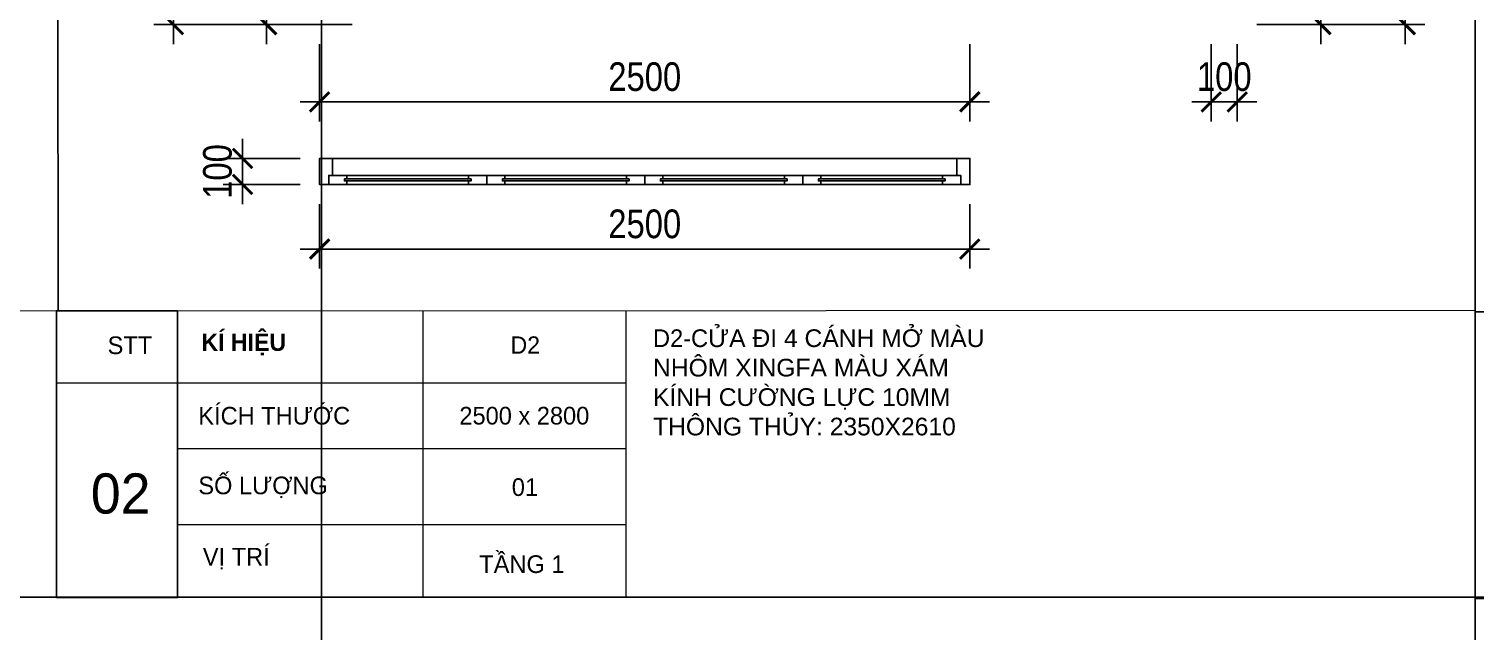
# Model space of a CAD drawing. Header units: inches. Extents: x 236662 to 497023, y -248575 to 81795.
# Drawn here: x 287403 to 292964, y -243015 to -240701 of the extents above; entities that cross this region are included whole.
import ezdxf

# ---------------------------------------------------------------- set-up
doc = ezdxf.new("R2010")
doc.units = ezdxf.units.IN
doc.header["$LTSCALE"] = 10
doc.header["$MEASUREMENT"] = 0
for name, color, linetype in [('04. HP_CUA', 153, 'Continuous'), ('07. HP_KY HIEU', 43, 'Continuous'), ('08. HP_DIM', 118, 'Continuous')]:
    doc.layers.add(name, color=color, linetype=linetype)
doc.layers.add('GHICHU', color=7, linetype='Continuous', lineweight=9)
doc.styles.add('AVO', font='VNI-Avo-Bold.TTF')
doc.styles.add('text2', font='VHELVCN.TTF')
doc.styles.add('VNI-SMISS', font='VSWISC.TTF')
doc.dimstyles.new('AL-100 (1-50)', dxfattribs={"dimscale": 0.5, "dimtxt": 220, "dimasz": 150, "dimexe": 150, "dimexo": 150, "dimgap": 80, "dimtad": 1, "dimdec": 0, "dimzin": 9, "dimtxsty": 'text2', "dimblk": 'ARCHTICK', "dimcen": 1, "dimdle": 150, "dimclrd": 256, "dimclre": 256, "dimclrt": 7, "dimadec": 0, "dimazin": 0, "dimtfac": 1, "dimtdec": 0, "dimtix": 1, "dimtmove": 2, "dimatfit": 3, "dimldrblk": 'ARCHTICK', "dimfxl": 1, "dimtolj": 1, "dimtzin": 0, "dimlwd": -1, "dimlwe": -1, "dimarcsym": 0})

# ---------------------------------------------------------------- blocks, each defined once
blk = doc.blocks.new('*U284')
for p, q in [((105, 100), (572.5, 100)), ((105, 65), (572.5, 65)), ((712.5, 100), (1180, 100)), ((712.5, 65), (1180, 65)), ((1787.5, 100), (1320, 100)), ((1787.5, 65), (1320, 65)), ((2395, 100), (1927.5, 100)), ((2395, 65), (1927.5, 65)), ((50, 0), (2450, 0))]:
    blk.add_line(p, q)
for points in [[(50, 65), (50, 0), (0, 0), (0, 100), (35, 100), (35, 65)], [(95, 78.5), (105, 78.5), (105, 65), (35, 65), (35, 100), (105, 100), (105, 86.5), (95, 86.5)], [(642.5, 65), (572.5, 65), (572.5, 78.5), (582.5, 78.5), (582.5, 86.5), (572.5, 86.5), (572.5, 100), (642.5, 100)], [(702.5, 78.5), (712.5, 78.5), (712.5, 65), (642.5, 65), (642.5, 100), (712.5, 100), (712.5, 86.5), (702.5, 86.5)], [(1250, 65), (1180, 65), (1180, 78.5), (1190, 78.5), (1190, 86.5), (1180, 86.5), (1180, 100), (1250, 100)], [(1250, 65), (1320, 65), (1320, 78.5), (1310, 78.5), (1310, 86.5), (1320, 86.5), (1320, 100), (1250, 100)], [(1797.5, 78.5), (1787.5, 78.5), (1787.5, 65), (1857.5, 65), (1857.5, 100), (1787.5, 100), (1787.5, 86.5), (1797.5, 86.5)], [(1857.5, 65), (1927.5, 65), (1927.5, 78.5), (1917.5, 78.5), (1917.5, 86.5), (1927.5, 86.5), (1927.5, 100), (1857.5, 100)], [(2405, 78.5), (2395, 78.5), (2395, 65), (2465, 65), (2465, 100), (2395, 100), (2395, 86.5), (2405, 86.5)], [(2450, 65), (2450, 0), (2500, 0), (2500, 100), (2465, 100), (2465, 65)]]:
    blk.add_lwpolyline(points, close=True)
at = {"color": 8}
for points in [[(95, 86.5), (95, 78.5), (582.5, 78.5), (582.5, 86.5)], [(702.5, 86.5), (702.5, 78.5), (1190, 78.5), (1190, 86.5)], [(1797.5, 86.5), (1797.5, 78.5), (1310, 78.5), (1310, 86.5)], [(2405, 86.5), (2405, 78.5), (1917.5, 78.5), (1917.5, 86.5)]]:
    blk.add_lwpolyline(points, close=True, dxfattribs=at)
blk = doc.blocks.new('_ArchTick')
at = {"color": 0, "linetype": 'ByBlock', "const_width": 0.15}
blk.add_lwpolyline([(-0.5, -0.5), (0.5, 0.5)], dxfattribs=at)
blk = doc.blocks.new('*D1277')
at = {"layer": '08. HP_DIM', "transparency": 16777216}
for p, q in [((288521.1, -241373.9), (288521.1, -241622)), ((291021.1, -241373.9), (291021.1, -241622)), ((288446.1, -241547), (291096.1, -241547))]:
    blk.add_line(p, q, dxfattribs=at)
at = {"layer": 'Defpoints', "color": 0, "transparency": 16777216}
for p in [(288521.1, -241298.9), (291021.1, -241298.9), (291021.1, -241547)]:
    blk.add_point(p, dxfattribs=at)
at = {"layer": '08. HP_DIM', "transparency": 16777216, "xscale": 75, "yscale": 75, "zscale": 75, "rotation": 180}
blk.add_blockref('_ArchTick', (288521.1, -241547), dxfattribs=at)
at = {"layer": '08. HP_DIM', "transparency": 16777216, "xscale": 75, "yscale": 75, "zscale": 75}
blk.add_blockref('_ArchTick', (291021.1, -241547), dxfattribs=at)
at = {"layer": '08. HP_DIM', "color": 7, "transparency": 16777216, "insert": (289771.1, -241450.8), "char_height": 110, "attachment_point": 5, "style": 'text2'}
blk.add_mtext('\\A1;2500', dxfattribs=at)
blk = doc.blocks.new('*D1278')
at = {"layer": '08. HP_DIM', "transparency": 16777216}
for p, q in [((288225, -241198.9), (288225, -241123.9)), ((288446.1, -241198.9), (288150, -241198.9)), ((288225, -241198.9), (288225, -241298.9)), ((288446.1, -241298.9), (288150, -241298.9)), ((288225, -241298.9), (288225, -241373.9))]:
    blk.add_line(p, q, dxfattribs=at)
at = {"layer": 'Defpoints', "color": 0, "transparency": 16777216}
for p in [(288521.1, -241198.9), (288225, -241298.9), (288521.1, -241298.9)]:
    blk.add_point(p, dxfattribs=at)
at = {"layer": '08. HP_DIM', "transparency": 16777216, "xscale": 75, "yscale": 75, "zscale": 75}
for p, rotation in [((288225, -241198.9), 270), ((288225, -241298.9), 90)]:
    blk.add_blockref('_ArchTick', p, dxfattribs=dict(at, rotation=rotation))
at = {"layer": '08. HP_DIM', "color": 7, "transparency": 16777216, "insert": (288128.8, -241248.9), "char_height": 110, "attachment_point": 5, "rotation": 90, "style": 'text2'}
blk.add_mtext('\\A1;100', dxfattribs=at)
blk = doc.blocks.new('*D1279')
at = {"layer": '08. HP_DIM', "transparency": 16777216}
for p, q in [((288521.1, -240759.3), (288521.1, -241056.2)), ((291021.1, -240759.3), (291021.1, -241056.2)), ((288446.1, -240981.2), (291096.1, -240981.2))]:
    blk.add_line(p, q, dxfattribs=at)
at = {"layer": 'Defpoints', "color": 0, "transparency": 16777216}
for p in [(288521.1, -240684.3), (291021.1, -240684.3), (291021.1, -240981.2)]:
    blk.add_point(p, dxfattribs=at)
at = {"layer": '08. HP_DIM', "transparency": 16777216, "xscale": 75, "yscale": 75, "zscale": 75, "rotation": 180}
blk.add_blockref('_ArchTick', (288521.1, -240981.2), dxfattribs=at)
at = {"layer": '08. HP_DIM', "transparency": 16777216, "xscale": 75, "yscale": 75, "zscale": 75}
blk.add_blockref('_ArchTick', (291021.1, -240981.2), dxfattribs=at)
at = {"layer": '08. HP_DIM', "color": 7, "transparency": 16777216, "insert": (289771.1, -240885.1), "char_height": 110, "attachment_point": 5, "style": 'text2'}
blk.add_mtext('\\A1;2500', dxfattribs=at)
blk = doc.blocks.new('*D1280')
at = {"layer": '08. HP_DIM', "transparency": 16777216}
for p, q in [((288317.2, -240759.3), (288317.2, -238209.3)), ((288497.4, -238284.3), (288242.2, -238284.3)), ((288446.1, -240684.3), (288242.2, -240684.3))]:
    blk.add_line(p, q, dxfattribs=at)
at = {"layer": 'Defpoints', "color": 0, "transparency": 16777216}
for p in [(288317.2, -238284.3), (288572.4, -238284.3), (288521.1, -240684.3)]:
    blk.add_point(p, dxfattribs=at)
at = {"layer": '08. HP_DIM', "transparency": 16777216, "xscale": 75, "yscale": 75, "zscale": 75}
for p, rotation in [((288317.2, -238284.3), 90), ((288317.2, -240684.3), 270)]:
    blk.add_blockref('_ArchTick', p, dxfattribs=dict(at, rotation=rotation))
at = {"layer": '08. HP_DIM', "color": 7, "transparency": 16777216, "insert": (288221, -239484.3), "char_height": 110, "attachment_point": 5, "rotation": 90, "style": 'text2'}
blk.add_mtext('\\A1;2400', dxfattribs=at)
blk = doc.blocks.new('*D1282')
at = {"layer": '08. HP_DIM', "transparency": 16777216}
for p, q in [((287959.1, -237809.3), (287959.1, -240759.3)), ((288646.1, -237884.3), (287884.1, -237884.3)), ((288646.1, -240684.3), (287884.1, -240684.3))]:
    blk.add_line(p, q, dxfattribs=at)
at = {"layer": 'Defpoints', "color": 0, "transparency": 16777216}
for p in [(288721.1, -237884.3), (287959.1, -240684.3), (288721.1, -240684.3)]:
    blk.add_point(p, dxfattribs=at)
at = {"layer": '08. HP_DIM', "transparency": 16777216, "xscale": 75, "yscale": 75, "zscale": 75}
for p, rotation in [((287959.1, -237884.3), 90), ((287959.1, -240684.3), 270)]:
    blk.add_blockref('_ArchTick', p, dxfattribs=dict(at, rotation=rotation))
at = {"layer": '08. HP_DIM', "color": 7, "transparency": 16777216, "insert": (287862.9, -239284.3), "char_height": 110, "attachment_point": 5, "rotation": 90, "style": 'text2'}
blk.add_mtext('\\A1;2800', dxfattribs=at)
blk = doc.blocks.new('*D1283')
at = {"layer": '08. HP_DIM', "transparency": 16777216}
for p, q in [((291949.3, -240759.3), (291949.3, -241056.2)), ((292049.3, -240759.3), (292049.3, -241056.2)), ((291949.3, -240981.2), (291874.3, -240981.2)), ((291949.3, -240981.2), (292049.3, -240981.2)), ((292049.3, -240981.2), (292124.3, -240981.2))]:
    blk.add_line(p, q, dxfattribs=at)
at = {"layer": 'Defpoints', "color": 0, "transparency": 16777216}
for p in [(291949.3, -240684.3), (292049.3, -240684.3), (292049.3, -240981.2)]:
    blk.add_point(p, dxfattribs=at)
at = {"layer": '08. HP_DIM', "transparency": 16777216, "xscale": 75, "yscale": 75, "zscale": 75}
blk.add_blockref('_ArchTick', (291949.3, -240981.2), dxfattribs=at)
at = {"layer": '08. HP_DIM', "transparency": 16777216, "xscale": 75, "yscale": 75, "zscale": 75, "rotation": 180}
blk.add_blockref('_ArchTick', (292049.3, -240981.2), dxfattribs=at)
at = {"layer": '08. HP_DIM', "color": 7, "transparency": 16777216, "insert": (291999.3, -240885.1), "char_height": 110, "attachment_point": 5, "style": 'text2'}
blk.add_mtext('\\A1;100', dxfattribs=at)
blk = doc.blocks.new('*D1284')
at = {"layer": '08. HP_DIM', "transparency": 16777216}
for p, q in [((292370.7, -240759.3), (292370.7, -238209.3)), ((292124.3, -238284.3), (292445.7, -238284.3)), ((292124.3, -240684.3), (292445.7, -240684.3))]:
    blk.add_line(p, q, dxfattribs=at)
at = {"layer": 'Defpoints', "color": 0, "transparency": 16777216}
for p in [(292049.3, -238284.3), (292370.7, -238284.3), (292049.3, -240684.3)]:
    blk.add_point(p, dxfattribs=at)
at = {"layer": '08. HP_DIM', "transparency": 16777216, "xscale": 75, "yscale": 75, "zscale": 75}
for p, rotation in [((292370.7, -238284.3), 90), ((292370.7, -240684.3), 270)]:
    blk.add_blockref('_ArchTick', p, dxfattribs=dict(at, rotation=rotation))
at = {"layer": '08. HP_DIM', "color": 7, "transparency": 16777216, "insert": (292274.5, -239484.3), "char_height": 110, "attachment_point": 5, "rotation": 90, "style": 'text2'}
blk.add_mtext('\\A1;2400', dxfattribs=at)
blk = doc.blocks.new('*D1286')
at = {"layer": '08. HP_DIM', "transparency": 16777216}
for p, q in [((292695.2, -237809.3), (292695.2, -240759.3)), ((292124.3, -237884.3), (292770.2, -237884.3)), ((292124.3, -240684.3), (292770.2, -240684.3))]:
    blk.add_line(p, q, dxfattribs=at)
at = {"layer": 'Defpoints', "color": 0, "transparency": 16777216}
for p in [(292049.3, -237884.3), (292049.3, -240684.3), (292695.2, -240684.3)]:
    blk.add_point(p, dxfattribs=at)
at = {"layer": '08. HP_DIM', "transparency": 16777216, "xscale": 75, "yscale": 75, "zscale": 75}
for p, rotation in [((292695.2, -237884.3), 90), ((292695.2, -240684.3), 270)]:
    blk.add_blockref('_ArchTick', p, dxfattribs=dict(at, rotation=rotation))
at = {"layer": '08. HP_DIM', "color": 7, "transparency": 16777216, "insert": (292599, -239284.3), "char_height": 110, "attachment_point": 5, "rotation": 90, "style": 'text2'}
blk.add_mtext('\\A1;2800', dxfattribs=at)

msp = doc.modelspace()

# ---------------------------------------------------------------- linework, layer by layer
at = {"extrusion": (-0.031787, -2.44741e-06, 0.999495)}
for points, elevation in [([(241806.4, 287805.6), (241806.4, 287340.3), (242908.7, 287340.3), (242908.7, 287805.7)], -9302.5), ([(241810.7, 293256.5), (241810.7, 292791.2), (242913, 292791.2), (242912.9, 293256.6)], -9493.4)]:
    msp.add_lwpolyline(points, close=True, dxfattribs=dict(at, elevation=elevation))
at = {"layer": '07. HP_KY HIEU'}
for p, q in [((287508.6, -237383.3, -9.6), (287516, -241783.2, -177.3)), ((288528.6, -237383.3, -9.6), (288528.6, -248365.9, -318.6)), ((292963.6, -237383.3, -9.6), (292963.6, -248365.9, -318.6)), ((297747.4, -242884.4, -318.6), (283073.4, -242884.4, -318.6))]:
    msp.add_line(p, q, dxfattribs=at)
at = {"layer": 'GHICHU', "extrusion": (-0.031787, -2.44741e-06, 0.999495)}
for p, q in [((287974.8, -241784.2, -149.3), (292963.1, -241781.9, 9.4)), ((283539.4, -242886.5, -303.8), (287932.9, -242884.4, -164.1)), ((287975.3, -242886.5, -149.3), (292963.6, -242884.1, 9.4))]:
    msp.add_line(p, q, dxfattribs=at)
for points, elevation in [([(242906.6, 287747.2), (242908.3, 283367), (241806.9, 283367), (241805.2, 287762.8)], -9316), ([(241807.1, 288749.4), (242908.6, 288749.4)], -9302.5), ([(241807.2, 289530.1), (242908.6, 289530.2)], -9302.5), ([(242083.3, 287340.3), (242083.3, 289530.2)], -9302.5), ([(242336, 287805.7), (242335.9, 289530.2)], -9302.5), ([(242627.3, 287805.7), (242627.3, 289530.2)], -9302.5)]:
    msp.add_lwpolyline(points, dxfattribs=dict(at, elevation=elevation))

# ---------------------------------------------------------------- block references
at = {"layer": '04. HP_CUA', "rotation": 180}
msp.add_blockref('*U284', (291021.1, -241198.9), dxfattribs=at)

# ---------------------------------------------------------------- texts
at = {"extrusion": (-0.031787, -2.44741e-06, 0.999495), "attachment_point": 1, "text_direction": (0.999495, 0.000111, 0.031787), "style": 'AVO'}
for s, insert, char_height, width in [('KÍ HIEÄU', (288066.5, -241871.7, -146.3), 66.48, 2771.729), ('{\\fVNI-Avo|b0|i0|c0|p2;D2}', (289255, -241882.6, -108.5), 66.484, 133.537)]:
    msp.add_mtext(s, dxfattribs=dict(at, insert=insert, char_height=char_height, width=width))
at = {"linetype": 'ByBlock', "extrusion": (-0.031787, -2.44741e-06, 0.999495), "insert": (287641.5, -242409.1, -159.9), "char_height": 154.305, "width": 209.426, "attachment_point": 1, "text_direction": (0.999495, 0.000111, 0.031787), "style": 'VNI-SMISS'}
msp.add_mtext('{\\fVNI-Avo|b0|i0|c0|p2;02}', dxfattribs=at)
at = {"layer": 'GHICHU', "extrusion": (-0.031787, -2.44741e-06, 0.999495), "char_height": 67.894, "text_direction": (0.999495, 0.000111, 0.031787), "style": 'AVO'}
for s, insert, width, attachment_point in [('{\\fVNI-Avo|b0|i0|c0|p2;D2-C\\fArial|b0|i0|c0|p34;ỬA ĐI 4 CÁNH MỞ MÀU\\PNHÔM XINGFA MÀU XÁM \\PKÍNH CƯỜNG LỰC 10MM \\fVNI-Avo|b0|i0|c0|p2;\\P\\fArial|b0|i0|c0|p34;THÔNG THỦY: 2350X2610}', (289802.9, -241855.6, -91.1), 3340.636, 1), ('{\\fVNI-Avo|b0|i0|c0|p2;STT}', (287705.9, -241882.8, -157.8), 243.565, 1), ('{\\fVNI-Avo|b0|i0|c0|p2;KÍCH THÖÔÙC}', (288054.7, -242153.5, -146.7), 4370.635, 1), ('{\\fVNI-Avo|b0|i0|c0|p2;2500 x 2800}', (289058.4, -242153.3, -114.8), 640.11, 1), ('{\\fVNI-Avo|b0|i0|c0|p2;SOÁ LÖÔÏNG}', (288054.7, -242421.3, -146.7), 4370.635, 1), ('{\\fVNI-Avo|b0|i0|c0|p2;01}', (289310.4, -242462.3, -106.8), 491.459, 5), ('{\\fVNI-Avo|b0|i0|c0|p2;VÒ TRÍ}', (288072, -242695.2, -146.2), 4370.635, 1), ('{\\fVNI-Avo|b0|i0|c0|p2;TAÀNG 1}', (289298.8, -242758.3, -107.2), 491.459, 5)]:
    msp.add_mtext(s, dxfattribs=dict(at, insert=insert, width=width, attachment_point=attachment_point))

# ---------------------------------------------------------------- dimensions: what is measured, and where the dimension line sits
at = {"layer": '08. HP_DIM'}
for base, p1, p2, picture, middle in [((287959.1, -240684.3), (288721.1, -237884.3), (288721.1, -240684.3), '*D1282', (287862.9, -239284.3)), ((292695.2, -240684.3), (292049.3, -237884.3), (292049.3, -240684.3), '*D1286', (292599, -239284.3)), ((288317.2, -238284.3), (288521.1, -240684.3), (288572.4, -238284.3), '*D1280', (288221, -239484.3)), ((292370.7, -238284.3), (292049.3, -240684.3), (292049.3, -238284.3), '*D1284', (292274.5, -239484.3)), ((288225, -241298.9), (288521.1, -241198.9), (288521.1, -241298.9), '*D1278', (288128.8, -241248.9))]:
    dim = msp.add_linear_dim(base=base, p1=p1, p2=p2, angle=90, dimstyle='AL-100 (1-50)', dxfattribs=at)
    dim.commit()
    dim.dimension.update_dxf_attribs({"geometry": picture, "text_midpoint": middle})
for base, p1, p2, picture, middle in [((291021.1, -240981.2), (288521.1, -240684.3), (291021.1, -240684.3), '*D1279', (289771.1, -240885.1)), ((292049.3, -240981.2), (291949.3, -240684.3), (292049.3, -240684.3), '*D1283', (291999.3, -240885.1)), ((291021.1, -241547), (288521.1, -241298.9), (291021.1, -241298.9), '*D1277', (289771.1, -241450.8))]:
    dim = msp.add_linear_dim(base=base, p1=p1, p2=p2, dimstyle='AL-100 (1-50)', dxfattribs=at)
    dim.commit()
    dim.dimension.update_dxf_attribs({"geometry": picture, "text_midpoint": middle})

doc.saveas('drawing.dxf')
